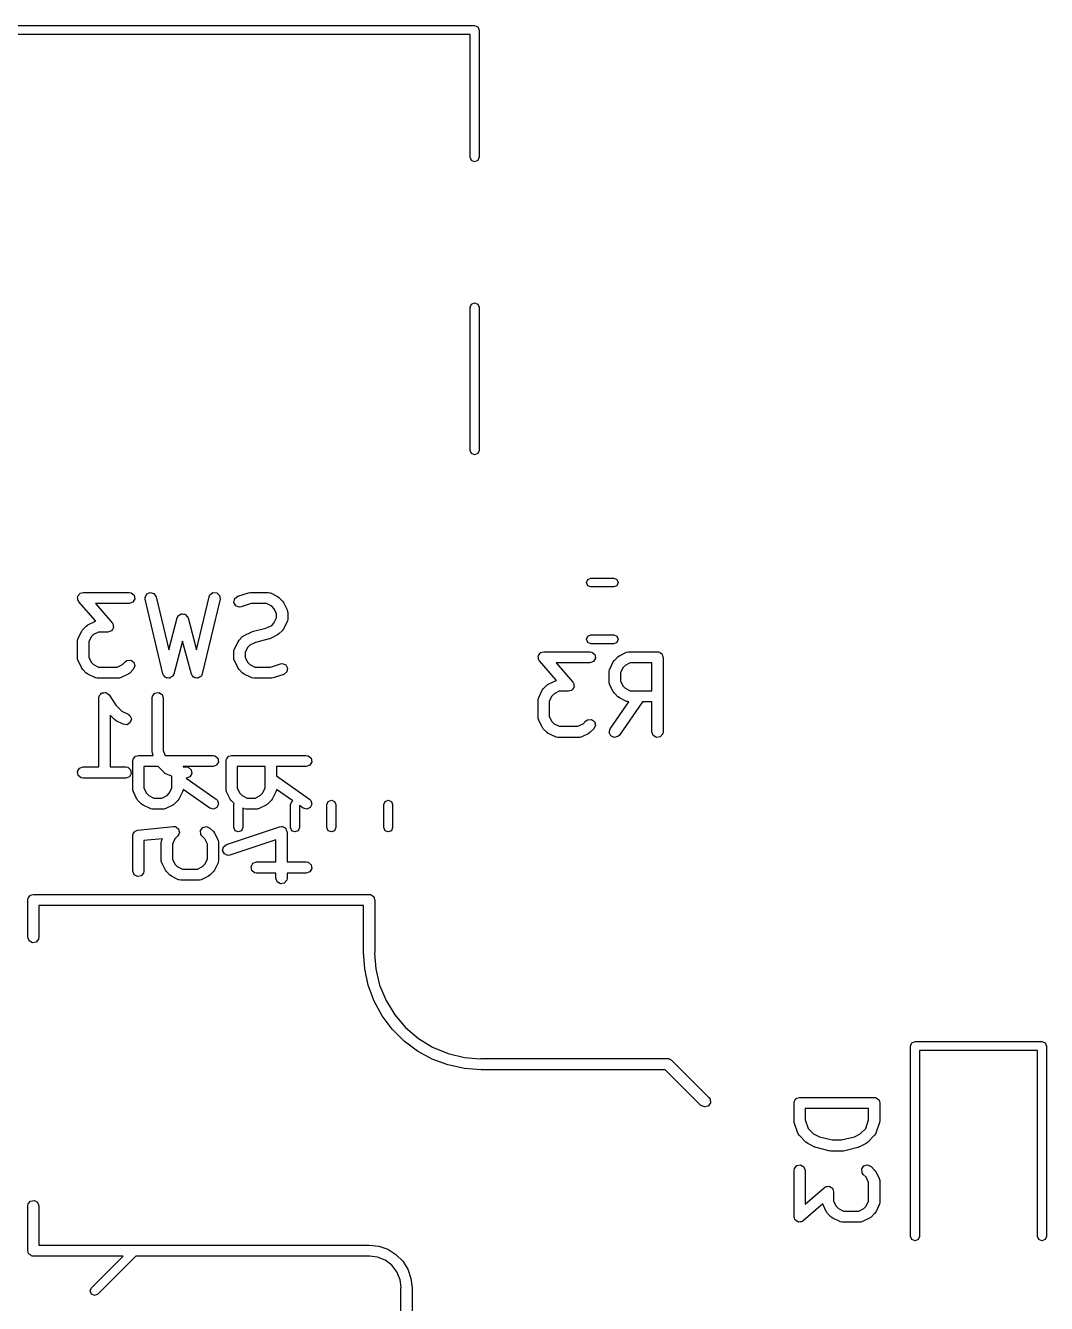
# Model space of a CAD drawing. Extents: x 3.18 to 10.88, y -3.25 to -0.52.
# Drawn here: x 4.322 to 4.86, y -1.192 to -0.518 of the extents above; entities that cross this region are included whole.
import ezdxf

# ---------------------------------------------------------------- set-up
doc = ezdxf.new("R2010")
doc.units = 0
doc.header["$MEASUREMENT"] = 0
doc.layers.add('BLACK', color=7, linetype='CONTINUOUS')

msp = doc.modelspace()

# ---------------------------------------------------------------- linework, layer by layer
at = {"layer": 'BLACK', "linetype": 'CONTINUOUS'}
for p, q in [((4.19796, -0.517913), (4.55859, -0.517913)), ((4.55859, -0.517913), (4.56026, -0.518605)), ((4.56026, -0.518605), (4.56096, -0.520275)), ((4.55623, -0.522637), (4.20033, -0.522637)), ((4.55623, -0.587401), (4.55623, -0.522637)), ((4.56096, -0.520275), (4.56096, -0.587401)), ((4.55692, -0.589072), (4.55623, -0.587401)), ((4.55859, -0.589763), (4.55692, -0.589072)), ((4.56026, -0.589072), (4.55859, -0.589763)), ((4.56096, -0.587401), (4.56026, -0.589072)), ((4.55623, -0.666535), (4.55692, -0.664865)), ((4.55623, -0.742126), (4.55623, -0.666535)), ((4.55692, -0.664865), (4.55859, -0.664173)), ((4.55859, -0.664173), (4.56026, -0.664865)), ((4.56026, -0.664865), (4.56096, -0.666535)), ((4.56096, -0.666535), (4.56096, -0.742126)), ((4.55692, -0.743796), (4.55623, -0.742126)), ((4.55859, -0.744488), (4.55692, -0.743796)), ((4.56026, -0.743796), (4.55859, -0.744488)), ((4.56096, -0.742126), (4.56026, -0.743796)), ((4.61757, -0.811811), (4.61827, -0.810141)), ((4.61827, -0.813481), (4.61757, -0.811811)), ((4.61827, -0.810141), (4.61994, -0.809449)), ((4.61994, -0.814173), (4.61827, -0.813481)), ((4.61994, -0.809449), (4.63203, -0.809449)), ((4.63203, -0.814173), (4.61994, -0.814173)), ((4.63203, -0.809449), (4.6337, -0.810141)), ((4.6337, -0.813481), (4.63203, -0.814173)), ((4.6337, -0.810141), (4.6344, -0.811811)), ((4.6344, -0.811811), (4.6337, -0.813481)), ((4.34912, -0.819462), (4.34924, -0.819258)), ((4.34926, -0.820246), (4.34912, -0.819462)), ((4.34924, -0.819023), (4.34974, -0.818403)), ((4.34924, -0.819258), (4.34924, -0.819023)), ((4.34928, -0.821042), (4.34926, -0.820246)), ((4.34945, -0.821331), (4.34928, -0.821042)), ((4.34947, -0.821452), (4.34945, -0.821331)), ((4.34958, -0.82154), (4.34947, -0.821452)), ((4.34981, -0.82192), (4.34958, -0.82154)), ((4.34974, -0.818403), (4.35013, -0.817713)), ((4.35877, -0.832165), (4.34981, -0.82192)), ((4.35013, -0.817713), (4.35036, -0.817633)), ((4.35036, -0.817633), (4.3505, -0.817449)), ((4.3505, -0.817449), (4.35128, -0.817295)), ((4.35128, -0.817295), (4.35203, -0.817022)), ((4.35203, -0.817022), (4.3764, -0.817022)), ((4.3764, -0.817022), (4.37741, -0.8172)), ((4.3783, -0.822237), (4.3764, -0.822928)), ((4.37741, -0.8172), (4.37896, -0.818499)), ((4.37931, -0.820488), (4.3783, -0.822237)), ((4.37896, -0.818499), (4.37931, -0.820488)), ((4.38472, -0.819635), (4.38562, -0.817829)), ((4.38478, -0.820659), (4.38472, -0.819635)), ((4.39415, -0.860029), (4.38478, -0.820659)), ((4.38562, -0.817829), (4.38748, -0.817028)), ((4.38748, -0.817028), (4.38941, -0.817605)), ((4.38941, -0.817605), (4.39052, -0.819291)), ((4.39052, -0.819291), (4.39719, -0.847278)), ((4.41186, -0.847278), (4.41853, -0.819291)), ((4.42427, -0.820659), (4.4149, -0.860029)), ((4.41853, -0.819291), (4.41893, -0.81835)), ((4.41893, -0.81835), (4.42055, -0.817146)), ((4.42055, -0.817146), (4.42257, -0.817265)), ((4.42257, -0.817265), (4.42404, -0.818653)), ((4.42404, -0.818653), (4.42427, -0.820659)), ((4.4316, -0.822283), (4.43201, -0.820304)), ((4.43256, -0.824059), (4.4316, -0.822283)), ((4.43201, -0.820304), (4.43359, -0.819049)), ((4.43359, -0.819049), (4.43921, -0.817174)), ((4.43921, -0.817174), (4.44009, -0.817044)), ((4.44009, -0.817044), (4.44015, -0.817022)), ((4.44015, -0.817022), (4.44952, -0.817022)), ((4.44952, -0.817022), (4.45053, -0.8172)), ((4.45053, -0.8172), (4.45066, -0.817314)), ((4.45066, -0.817314), (4.45084, -0.817334)), ((4.45084, -0.817334), (4.45459, -0.819209)), ((4.45459, -0.819209), (4.4553, -0.819735)), ((4.4553, -0.819735), (4.45536, -0.819762)), ((4.45536, -0.819762), (4.45723, -0.821637)), ((4.45723, -0.821637), (4.45774, -0.82236)), ((4.45774, -0.82236), (4.45779, -0.822404)), ((4.45779, -0.822404), (4.45966, -0.826154)), ((4.3764, -0.822928), (4.35854, -0.822928)), ((4.35854, -0.822928), (4.36738, -0.833029)), ((4.4021, -0.829533), (4.40233, -0.829378)), ((4.40233, -0.829378), (4.40244, -0.829133)), ((4.40244, -0.829133), (4.40313, -0.828811)), ((4.40313, -0.828811), (4.40376, -0.828373)), ((4.40376, -0.828373), (4.40403, -0.828396)), ((4.40403, -0.828396), (4.40427, -0.828282)), ((4.40427, -0.828282), (4.40501, -0.828481)), ((4.40501, -0.828481), (4.40577, -0.828546)), ((4.40577, -0.828546), (4.40596, -0.828737)), ((4.40596, -0.828737), (4.40622, -0.828807)), ((4.40622, -0.828807), (4.40666, -0.829433)), ((4.43444, -0.824802), (4.43256, -0.824059)), ((4.43546, -0.824651), (4.43444, -0.824802)), ((4.44063, -0.822928), (4.43546, -0.824651)), ((4.44882, -0.822928), (4.44063, -0.822928)), ((4.45152, -0.824277), (4.44882, -0.822928)), ((4.45272, -0.825474), (4.45152, -0.824277)), ((4.45407, -0.828171), (4.45272, -0.825474)), ((4.45407, -0.830527), (4.45407, -0.828171)), ((4.45966, -0.826154), (4.45995, -0.827137)), ((4.45995, -0.827137), (4.45991, -0.827308)), ((4.45991, -0.827308), (4.45997, -0.827474)), ((4.45997, -0.827474), (4.45997, -0.831224)), ((4.35182, -0.836635), (4.35369, -0.83476)), ((4.35369, -0.83476), (4.35442, -0.834254)), ((4.35442, -0.834254), (4.35446, -0.834207)), ((4.35446, -0.834207), (4.35821, -0.832332)), ((4.35821, -0.832332), (4.35877, -0.832165)), ((4.36738, -0.833029), (4.36761, -0.833409)), ((4.36795, -0.835926), (4.36745, -0.836546)), ((4.36761, -0.833409), (4.36771, -0.833497)), ((4.36771, -0.833497), (4.36773, -0.833617)), ((4.36773, -0.833617), (4.36791, -0.833906)), ((4.36791, -0.833906), (4.36792, -0.834702)), ((4.36792, -0.834702), (4.36806, -0.835486)), ((4.36806, -0.835486), (4.36795, -0.83569)), ((4.36795, -0.83569), (4.36795, -0.835926)), ((4.39719, -0.847278), (4.40167, -0.830463)), ((4.40167, -0.830463), (4.4021, -0.829533)), ((4.40666, -0.829433), (4.4072, -0.829973)), ((4.4072, -0.829973), (4.40722, -0.830242)), ((4.40722, -0.830242), (4.40738, -0.830463)), ((4.40738, -0.830463), (4.41186, -0.847278)), ((4.4413, -0.837733), (4.44849, -0.835937)), ((4.44849, -0.835937), (4.45152, -0.834421)), ((4.45152, -0.834421), (4.45272, -0.833224)), ((4.45272, -0.833224), (4.45407, -0.830527)), ((4.45966, -0.832544), (4.45779, -0.836294)), ((4.45968, -0.832369), (4.45966, -0.832544)), ((4.45979, -0.832234), (4.45968, -0.832369)), ((4.45997, -0.831224), (4.45979, -0.832234)), ((4.34908, -0.842472), (4.34926, -0.841462)), ((4.34908, -0.851846), (4.34908, -0.842472)), ((4.34926, -0.841462), (4.34937, -0.841327)), ((4.34937, -0.841327), (4.34939, -0.841152)), ((4.34939, -0.841152), (4.35127, -0.837402)), ((4.35127, -0.837402), (4.35179, -0.836693)), ((4.35179, -0.836693), (4.35182, -0.836635)), ((4.35633, -0.840472), (4.35498, -0.843169)), ((4.35753, -0.839275), (4.35633, -0.840472)), ((4.36023, -0.837926), (4.35753, -0.839275)), ((4.36516, -0.837926), (4.36023, -0.837926)), ((4.3659, -0.837654), (4.36516, -0.837926)), ((4.36668, -0.837499), (4.3659, -0.837654)), ((4.36683, -0.837316), (4.36668, -0.837499)), ((4.36705, -0.837235), (4.36683, -0.837316)), ((4.36745, -0.836546), (4.36705, -0.837235)), ((4.40453, -0.842684), (4.39988, -0.860106)), ((4.40917, -0.860106), (4.40453, -0.842684)), ((4.43376, -0.843027), (4.43428, -0.842318)), ((4.43428, -0.842318), (4.43431, -0.842259)), ((4.43431, -0.842259), (4.43618, -0.840384)), ((4.43618, -0.840384), (4.43691, -0.839878)), ((4.43691, -0.839878), (4.43695, -0.839831)), ((4.43695, -0.839831), (4.4407, -0.837957)), ((4.4407, -0.837957), (4.44119, -0.837811)), ((4.44119, -0.837811), (4.4413, -0.837733)), ((4.45024, -0.841587), (4.44305, -0.843384)), ((4.45035, -0.841509), (4.45024, -0.841587)), ((4.45084, -0.841364), (4.45035, -0.841509)), ((4.45459, -0.839489), (4.45084, -0.841364)), ((4.45463, -0.839442), (4.45459, -0.839489)), ((4.45536, -0.838936), (4.45463, -0.839442)), ((4.45723, -0.837061), (4.45536, -0.838936)), ((4.45726, -0.837003), (4.45723, -0.837061)), ((4.45779, -0.836294), (4.45726, -0.837003)), ((4.61757, -0.841732), (4.61827, -0.840062)), ((4.61827, -0.843403), (4.61757, -0.841732)), ((4.61827, -0.840062), (4.61994, -0.83937)), ((4.61994, -0.83937), (4.63203, -0.83937)), ((4.63203, -0.83937), (4.6337, -0.840062)), ((4.6337, -0.840062), (4.6344, -0.841732)), ((4.6344, -0.841732), (4.6337, -0.843403)), ((4.35498, -0.843169), (4.35498, -0.851149)), ((4.43157, -0.848097), (4.43175, -0.847087)), ((4.43157, -0.851846), (4.43157, -0.848097)), ((4.43175, -0.847087), (4.43186, -0.846951)), ((4.43186, -0.846951), (4.43188, -0.846776)), ((4.43188, -0.846776), (4.43376, -0.843027)), ((4.43882, -0.846096), (4.43747, -0.848794)), ((4.43747, -0.848794), (4.43747, -0.851149)), ((4.44002, -0.844899), (4.43882, -0.846096)), ((4.44305, -0.843384), (4.44002, -0.844899)), ((4.59275, -0.849702), (4.59315, -0.849013)), ((4.59315, -0.849013), (4.59337, -0.848932)), ((4.59337, -0.848932), (4.59352, -0.848749)), ((4.59352, -0.848749), (4.5943, -0.848594)), ((4.5943, -0.848594), (4.59505, -0.848322)), ((4.59505, -0.848322), (4.61942, -0.848322)), ((4.61994, -0.844094), (4.61827, -0.843403)), ((4.61942, -0.848322), (4.62043, -0.8485)), ((4.63203, -0.844094), (4.61994, -0.844094)), ((4.62043, -0.8485), (4.62198, -0.849798)), ((4.6337, -0.843403), (4.63203, -0.844094)), ((4.63497, -0.850509), (4.63872, -0.848634)), ((4.63872, -0.848634), (4.63971, -0.848341)), ((4.63971, -0.848341), (4.63988, -0.848382)), ((4.63988, -0.848382), (4.64004, -0.848322)), ((4.64004, -0.848322), (4.65504, -0.848322)), ((4.65504, -0.848322), (4.65543, -0.84839)), ((4.65543, -0.84839), (4.65556, -0.848367)), ((4.65556, -0.848367), (4.65567, -0.848432)), ((4.65567, -0.848432), (4.65605, -0.8485)), ((4.65605, -0.8485), (4.65664, -0.848993)), ((4.65664, -0.848993), (4.65731, -0.849377)), ((4.65731, -0.849377), (4.6574, -0.849627)), ((4.6574, -0.849627), (4.6576, -0.849798)), ((4.34914, -0.852012), (4.34908, -0.851846)), ((4.3491, -0.852184), (4.34914, -0.852012)), ((4.34939, -0.853167), (4.3491, -0.852184)), ((4.35127, -0.856916), (4.34939, -0.853167)), ((4.35498, -0.851149), (4.35633, -0.853847)), ((4.35633, -0.853847), (4.35753, -0.855044)), ((4.35753, -0.855044), (4.36023, -0.856392)), ((4.37008, -0.856392), (4.37278, -0.855044)), ((4.37278, -0.855044), (4.37432, -0.853508)), ((4.37432, -0.853508), (4.37516, -0.85292)), ((4.37516, -0.85292), (4.37717, -0.852744)), ((4.37717, -0.852744), (4.37882, -0.853902)), ((4.37935, -0.855853), (4.37849, -0.857684)), ((4.37882, -0.853902), (4.37935, -0.855853)), ((4.43163, -0.852012), (4.43157, -0.851846)), ((4.43159, -0.852184), (4.43163, -0.852012)), ((4.43188, -0.853167), (4.43159, -0.852184)), ((4.43376, -0.856916), (4.43188, -0.853167)), ((4.43747, -0.851149), (4.43882, -0.853847)), ((4.43882, -0.853847), (4.44002, -0.855044)), ((4.44002, -0.855044), (4.44272, -0.856392)), ((4.45092, -0.856392), (4.45609, -0.854669)), ((4.45609, -0.854669), (4.4571, -0.854519)), ((4.4571, -0.854519), (4.45898, -0.855261)), ((4.45898, -0.855261), (4.45994, -0.857037)), ((4.59214, -0.850762), (4.59226, -0.850558)), ((4.59228, -0.851546), (4.59214, -0.850762)), ((4.59226, -0.850323), (4.59275, -0.849702)), ((4.59226, -0.850558), (4.59226, -0.850323)), ((4.5923, -0.852342), (4.59228, -0.851546)), ((4.59247, -0.852631), (4.5923, -0.852342)), ((4.59249, -0.852751), (4.59247, -0.852631)), ((4.5926, -0.852839), (4.59249, -0.852751)), ((4.59283, -0.853219), (4.5926, -0.852839)), ((4.60179, -0.863464), (4.59283, -0.853219)), ((4.61942, -0.854228), (4.60156, -0.854228)), ((4.60156, -0.854228), (4.6104, -0.864329)), ((4.62132, -0.853537), (4.61942, -0.854228)), ((4.62233, -0.851788), (4.62132, -0.853537)), ((4.62198, -0.849798), (4.62233, -0.851788)), ((4.6299, -0.857453), (4.63178, -0.853704)), ((4.63178, -0.853704), (4.63231, -0.852995)), ((4.63231, -0.852995), (4.63233, -0.852936)), ((4.63233, -0.852936), (4.63421, -0.851062)), ((4.63421, -0.851062), (4.63493, -0.850555)), ((4.63493, -0.850555), (4.63497, -0.850509)), ((4.63804, -0.855576), (4.63685, -0.856773)), ((4.64074, -0.854228), (4.63804, -0.855576)), ((4.65209, -0.854228), (4.64074, -0.854228)), ((4.65209, -0.868944), (4.65209, -0.854228)), ((4.6576, -0.849798), (4.65773, -0.850554)), ((4.65773, -0.850554), (4.658, -0.851275)), ((4.658, -0.851275), (4.658, -0.890645)), ((4.35131, -0.856961), (4.35127, -0.856916)), ((4.35182, -0.857684), (4.35131, -0.856961)), ((4.35369, -0.859558), (4.35182, -0.857684)), ((4.35375, -0.859586), (4.35369, -0.859558)), ((4.35446, -0.860111), (4.35375, -0.859586)), ((4.35821, -0.861986), (4.35446, -0.860111)), ((4.35839, -0.862006), (4.35821, -0.861986)), ((4.35852, -0.86212), (4.35839, -0.862006)), ((4.35953, -0.862298), (4.35852, -0.86212)), ((4.37078, -0.862298), (4.35953, -0.862298)), ((4.36023, -0.856392), (4.37008, -0.856392)), ((4.37095, -0.862238), (4.37078, -0.862298)), ((4.37112, -0.862279), (4.37095, -0.862238)), ((4.3721, -0.861986), (4.37112, -0.862279)), ((4.37585, -0.860111), (4.3721, -0.861986)), ((4.37589, -0.860065), (4.37585, -0.860111)), ((4.37662, -0.859558), (4.37589, -0.860065)), ((4.37849, -0.857684), (4.37662, -0.859558)), ((4.39432, -0.860288), (4.39415, -0.860029)), ((4.39435, -0.860596), (4.39432, -0.860288)), ((4.39487, -0.861109), (4.39435, -0.860596)), ((4.39527, -0.861716), (4.39487, -0.861109)), ((4.39556, -0.861804), (4.39527, -0.861716)), ((4.39578, -0.862023), (4.39556, -0.861804)), ((4.39651, -0.862085), (4.39578, -0.862023)), ((4.3972, -0.862293), (4.39651, -0.862085)), ((4.39749, -0.86217), (4.3972, -0.862293)), ((4.39779, -0.862196), (4.39749, -0.86217)), ((4.39839, -0.861779), (4.39779, -0.862196)), ((4.39905, -0.861491), (4.39839, -0.861779)), ((4.39919, -0.861214), (4.39905, -0.861491)), ((4.39945, -0.861036), (4.39919, -0.861214)), ((4.39988, -0.860106), (4.39945, -0.861036)), ((4.40935, -0.86036), (4.40917, -0.860106)), ((4.40938, -0.860668), (4.40935, -0.86036)), ((4.40991, -0.861167), (4.40938, -0.860668)), ((4.41033, -0.861762), (4.40991, -0.861167)), ((4.41063, -0.861842), (4.41033, -0.861762)), ((4.41085, -0.862055), (4.41063, -0.861842)), ((4.41158, -0.862098), (4.41085, -0.862055)), ((4.41228, -0.862287), (4.41158, -0.862098)), ((4.41256, -0.862156), (4.41228, -0.862287)), ((4.41287, -0.862175), (4.41256, -0.862156)), ((4.41345, -0.861742), (4.41287, -0.862175)), ((4.41411, -0.861436), (4.41345, -0.861742)), ((4.41424, -0.861155), (4.41411, -0.861436)), ((4.41449, -0.86097), (4.41424, -0.861155)), ((4.4149, -0.860029), (4.41449, -0.86097)), ((4.4338, -0.856961), (4.43376, -0.856916)), ((4.43431, -0.857684), (4.4338, -0.856961)), ((4.43618, -0.859558), (4.43431, -0.857684)), ((4.43624, -0.859586), (4.43618, -0.859558)), ((4.43695, -0.860111), (4.43624, -0.859586)), ((4.4407, -0.861986), (4.43695, -0.860111)), ((4.44088, -0.862006), (4.4407, -0.861986)), ((4.44101, -0.86212), (4.44088, -0.862006)), ((4.44202, -0.862298), (4.44101, -0.86212)), ((4.45139, -0.862298), (4.44202, -0.862298)), ((4.44272, -0.856392), (4.45092, -0.856392)), ((4.45146, -0.862276), (4.45139, -0.862298)), ((4.45233, -0.862146), (4.45146, -0.862276)), ((4.45795, -0.860272), (4.45233, -0.862146)), ((4.45953, -0.859016), (4.45795, -0.860272)), ((4.45994, -0.857037), (4.45953, -0.859016)), ((4.62959, -0.858774), (4.62977, -0.857764)), ((4.62959, -0.864398), (4.62959, -0.858774)), ((4.62977, -0.857764), (4.62988, -0.857629)), ((4.62988, -0.857629), (4.6299, -0.857453)), ((4.63685, -0.856773), (4.6355, -0.859471)), ((4.6355, -0.859471), (4.6355, -0.863701)), ((4.36295, -0.869972), (4.36379, -0.869823)), ((4.36379, -0.869823), (4.36394, -0.869908)), ((4.38993, -0.870174), (4.39191, -0.869823)), ((4.39191, -0.869823), (4.39366, -0.870833)), ((4.59241, -0.872451), (4.59428, -0.868702)), ((4.59428, -0.868702), (4.59481, -0.867993)), ((4.59481, -0.867993), (4.59484, -0.867935)), ((4.59484, -0.867935), (4.59671, -0.86606)), ((4.59671, -0.86606), (4.59744, -0.865554)), ((4.59744, -0.865554), (4.59748, -0.865507)), ((4.59748, -0.865507), (4.60123, -0.863632)), ((4.60325, -0.869226), (4.60055, -0.870574)), ((4.60123, -0.863632), (4.60179, -0.863464)), ((4.60817, -0.869226), (4.60325, -0.869226)), ((4.60892, -0.868953), (4.60817, -0.869226)), ((4.6097, -0.868799), (4.60892, -0.868953)), ((4.60985, -0.868615), (4.6097, -0.868799)), ((4.61007, -0.868535), (4.60985, -0.868615)), ((4.61047, -0.867845), (4.61007, -0.868535)), ((4.6104, -0.864329), (4.61063, -0.864708)), ((4.61097, -0.867225), (4.61047, -0.867845)), ((4.61063, -0.864708), (4.61073, -0.864797)), ((4.61073, -0.864797), (4.61075, -0.864917)), ((4.61075, -0.864917), (4.61093, -0.865206)), ((4.61093, -0.865206), (4.61094, -0.866002)), ((4.61094, -0.866002), (4.61108, -0.866786)), ((4.61108, -0.866786), (4.61096, -0.86699)), ((4.61096, -0.86699), (4.61097, -0.867225)), ((4.62965, -0.864564), (4.62959, -0.864398)), ((4.62961, -0.864736), (4.62965, -0.864564)), ((4.6299, -0.865719), (4.62961, -0.864736)), ((4.63178, -0.869468), (4.6299, -0.865719)), ((4.63183, -0.869513), (4.63178, -0.869468)), ((4.63233, -0.870236), (4.63183, -0.869513)), ((4.6355, -0.863701), (4.63685, -0.866399)), ((4.63685, -0.866399), (4.63804, -0.867596)), ((4.63804, -0.867596), (4.64074, -0.868944)), ((4.64074, -0.868944), (4.65209, -0.868944)), ((4.36033, -0.872731), (4.36051, -0.871721)), ((4.36033, -0.909149), (4.36033, -0.872731)), ((4.36051, -0.871721), (4.36062, -0.871591)), ((4.36062, -0.871591), (4.36063, -0.871422)), ((4.36063, -0.871422), (4.36125, -0.87083)), ((4.36125, -0.87083), (4.3618, -0.870174)), ((4.3618, -0.870174), (4.36197, -0.870145)), ((4.36197, -0.870145), (4.36209, -0.870027)), ((4.36209, -0.870027), (4.36295, -0.869972)), ((4.36394, -0.869908), (4.36411, -0.869897)), ((4.36411, -0.869897), (4.3648, -0.870405)), ((4.3648, -0.870405), (4.36554, -0.870833)), ((4.36554, -0.870833), (4.3656, -0.870993)), ((4.3656, -0.870993), (4.36574, -0.871093)), ((4.36574, -0.871093), (4.36932, -0.876474)), ((4.36932, -0.876474), (4.37253, -0.879678)), ((4.38845, -0.872731), (4.38863, -0.871721)), ((4.38845, -0.900853), (4.38845, -0.872731)), ((4.38863, -0.871721), (4.38993, -0.870174)), ((4.39366, -0.870833), (4.39435, -0.872731)), ((4.39435, -0.872731), (4.39435, -0.900374)), ((4.5921, -0.873772), (4.59228, -0.872762)), ((4.5921, -0.883146), (4.5921, -0.873772)), ((4.59228, -0.872762), (4.59239, -0.872627)), ((4.59239, -0.872627), (4.59241, -0.872451)), ((4.59935, -0.871772), (4.598, -0.874469)), ((4.598, -0.874469), (4.598, -0.882449)), ((4.60055, -0.870574), (4.59935, -0.871772)), ((4.63013, -0.888952), (4.64, -0.874843)), ((4.63421, -0.87211), (4.63233, -0.870236)), ((4.63427, -0.872138), (4.63421, -0.87211)), ((4.63497, -0.872664), (4.63427, -0.872138)), ((4.64721, -0.87485), (4.63496, -0.892338)), ((4.63872, -0.874538), (4.63497, -0.872664)), ((4.6389, -0.874558), (4.63872, -0.874538)), ((4.63904, -0.874672), (4.6389, -0.874558)), ((4.64, -0.874843), (4.63904, -0.874672)), ((4.65209, -0.87485), (4.64721, -0.87485)), ((4.65209, -0.890645), (4.65209, -0.87485)), ((4.36869, -0.884193), (4.36623, -0.881735)), ((4.36623, -0.881735), (4.36623, -0.909149)), ((4.37253, -0.879678), (4.37585, -0.881339)), ((4.37585, -0.881339), (4.37667, -0.88195)), ((4.37667, -0.88195), (4.37748, -0.883803)), ((4.59216, -0.883312), (4.5921, -0.883146)), ((4.59212, -0.883483), (4.59216, -0.883312)), ((4.598, -0.882449), (4.59935, -0.885146)), ((4.36875, -0.88422), (4.36869, -0.884193)), ((4.36946, -0.884746), (4.36875, -0.88422)), ((4.37321, -0.886621), (4.36946, -0.884746)), ((4.37522, -0.886852), (4.37321, -0.886621)), ((4.3769, -0.885739), (4.37522, -0.886852)), ((4.37748, -0.883803), (4.3769, -0.885739)), ((4.59241, -0.884466), (4.59212, -0.883483)), ((4.59428, -0.888216), (4.59241, -0.884466)), ((4.59433, -0.88826), (4.59428, -0.888216)), ((4.59484, -0.888983), (4.59433, -0.88826)), ((4.59671, -0.890858), (4.59484, -0.888983)), ((4.59935, -0.885146), (4.60055, -0.886343)), ((4.60055, -0.886343), (4.60325, -0.887692)), ((4.60325, -0.887692), (4.6131, -0.887692)), ((4.6131, -0.887692), (4.6158, -0.886343)), ((4.6158, -0.886343), (4.61733, -0.884807)), ((4.61733, -0.884807), (4.61817, -0.884219)), ((4.61817, -0.884219), (4.62019, -0.884043)), ((4.62151, -0.888983), (4.61964, -0.890858)), ((4.62019, -0.884043), (4.62184, -0.885202)), ((4.62236, -0.887153), (4.62151, -0.888983)), ((4.62184, -0.885202), (4.62236, -0.887153)), ((4.6296, -0.890903), (4.63013, -0.888952)), ((4.59677, -0.890885), (4.59671, -0.890858)), ((4.59748, -0.891411), (4.59677, -0.890885)), ((4.60123, -0.893286), (4.59748, -0.891411)), ((4.6014, -0.893306), (4.60123, -0.893286)), ((4.60154, -0.89342), (4.6014, -0.893306)), ((4.60255, -0.893598), (4.60154, -0.89342)), ((4.6138, -0.893598), (4.60255, -0.893598)), ((4.61396, -0.893537), (4.6138, -0.893598)), ((4.61414, -0.893578), (4.61396, -0.893537)), ((4.61512, -0.893286), (4.61414, -0.893578)), ((4.61887, -0.891411), (4.61512, -0.893286)), ((4.61891, -0.891364), (4.61887, -0.891411)), ((4.61964, -0.890858), (4.61891, -0.891364)), ((4.63046, -0.892733), (4.6296, -0.890903)), ((4.63229, -0.893586), (4.63046, -0.892733)), ((4.63424, -0.893063), (4.63229, -0.893586)), ((4.63496, -0.892338), (4.63424, -0.893063)), ((4.65278, -0.892543), (4.65209, -0.890645)), ((4.65453, -0.893553), (4.65278, -0.892543)), ((4.65652, -0.893202), (4.65453, -0.893553)), ((4.65782, -0.891655), (4.65652, -0.893202)), ((4.658, -0.890645), (4.65782, -0.891655)), ((4.37955, -0.903627), (4.37972, -0.903423)), ((4.37972, -0.903423), (4.38048, -0.90329)), ((4.38048, -0.90329), (4.3812, -0.903028)), ((4.3812, -0.903028), (4.38901, -0.903028)), ((4.38847, -0.900913), (4.38845, -0.900853)), ((4.3886, -0.901786), (4.38847, -0.900913)), ((4.38901, -0.903028), (4.3886, -0.901786)), ((4.39435, -0.900374), (4.39524, -0.903028)), ((4.39524, -0.903028), (4.42057, -0.903028)), ((4.42057, -0.903028), (4.42158, -0.903206)), ((4.42158, -0.903206), (4.42312, -0.904504)), ((4.42876, -0.903627), (4.42893, -0.903423)), ((4.42893, -0.903423), (4.42969, -0.90329)), ((4.42969, -0.90329), (4.43041, -0.903028)), ((4.43041, -0.903028), (4.46978, -0.903028)), ((4.46978, -0.903028), (4.47079, -0.903206)), ((4.47079, -0.903206), (4.47234, -0.904504)), ((4.34912, -0.911589), (4.35013, -0.909839)), ((4.35013, -0.909839), (4.35203, -0.909149)), ((4.35203, -0.909149), (4.36033, -0.909149)), ((4.36623, -0.909149), (4.37453, -0.909149)), ((4.37453, -0.909149), (4.37554, -0.909327)), ((4.37554, -0.909327), (4.37709, -0.910625)), ((4.37824, -0.90598), (4.37831, -0.905597)), ((4.37824, -0.920979), (4.37824, -0.90598)), ((4.37829, -0.905468), (4.37835, -0.905354)), ((4.37831, -0.905597), (4.37829, -0.905468)), ((4.37835, -0.905354), (4.37842, -0.904971)), ((4.37842, -0.904971), (4.37891, -0.904383)), ((4.37891, -0.904383), (4.3793, -0.903719)), ((4.3793, -0.903719), (4.37955, -0.903627)), ((4.38415, -0.908933), (4.38415, -0.920282)), ((4.39156, -0.908933), (4.38415, -0.908933)), ((4.39494, -0.912314), (4.39156, -0.908933)), ((4.42057, -0.908933), (4.40477, -0.908933)), ((4.40477, -0.908933), (4.40477, -0.909149)), ((4.40477, -0.909149), (4.4064, -0.909149)), ((4.4064, -0.909149), (4.40741, -0.909327)), ((4.40741, -0.909327), (4.40896, -0.910625)), ((4.42246, -0.908242), (4.42057, -0.908933)), ((4.42347, -0.906493), (4.42246, -0.908242)), ((4.42312, -0.904504), (4.42347, -0.906493)), ((4.42746, -0.90598), (4.42752, -0.905597)), ((4.42746, -0.920979), (4.42746, -0.90598)), ((4.4275, -0.905468), (4.42757, -0.905354)), ((4.42752, -0.905597), (4.4275, -0.905468)), ((4.42757, -0.905354), (4.42763, -0.904971)), ((4.42763, -0.904971), (4.42813, -0.904383)), ((4.42813, -0.904383), (4.42851, -0.903719)), ((4.42851, -0.903719), (4.42876, -0.903627)), ((4.43336, -0.908933), (4.43336, -0.920282)), ((4.44808, -0.908933), (4.43336, -0.908933)), ((4.44808, -0.920282), (4.44808, -0.908933)), ((4.46978, -0.908933), (4.45398, -0.908933)), ((4.45398, -0.908933), (4.45398, -0.913817)), ((4.47168, -0.908242), (4.46978, -0.908933)), ((4.47269, -0.906493), (4.47168, -0.908242)), ((4.47234, -0.904504), (4.47269, -0.906493)), ((4.34947, -0.913578), (4.34912, -0.911589)), ((4.35102, -0.914876), (4.34947, -0.913578)), ((4.35203, -0.915054), (4.35102, -0.914876)), ((4.37453, -0.915054), (4.35203, -0.915054)), ((4.37643, -0.914363), (4.37453, -0.915054)), ((4.37744, -0.912614), (4.37643, -0.914363)), ((4.37709, -0.910625), (4.37744, -0.912614)), ((4.3951, -0.912389), (4.39494, -0.912314)), ((4.39519, -0.912539), (4.3951, -0.912389)), ((4.39609, -0.913028), (4.39519, -0.912539)), ((4.39887, -0.913952), (4.39609, -0.913028)), ((4.39887, -0.920282), (4.39887, -0.913952)), ((4.4083, -0.914363), (4.40649, -0.915021)), ((4.40649, -0.915021), (4.42226, -0.926059)), ((4.40931, -0.912614), (4.4083, -0.914363)), ((4.40896, -0.910625), (4.40931, -0.912614)), ((4.45398, -0.913817), (4.47147, -0.926059)), ((4.3783, -0.921145), (4.37824, -0.920979)), ((4.37826, -0.921316), (4.3783, -0.921145)), ((4.37856, -0.922299), (4.37826, -0.921316)), ((4.38043, -0.926049), (4.37856, -0.922299)), ((4.38415, -0.920282), (4.3855, -0.922979)), ((4.3855, -0.922979), (4.38669, -0.924176)), ((4.39632, -0.924176), (4.39752, -0.922979)), ((4.39752, -0.922979), (4.39887, -0.920282)), ((4.40446, -0.922299), (4.40258, -0.926049)), ((4.40448, -0.922124), (4.40446, -0.922299)), ((4.40459, -0.921989), (4.40448, -0.922124)), ((4.40476, -0.92102), (4.40459, -0.921989)), ((4.41887, -0.930897), (4.40476, -0.92102)), ((4.42752, -0.921145), (4.42746, -0.920979)), ((4.42748, -0.921316), (4.42752, -0.921145)), ((4.42777, -0.922299), (4.42748, -0.921316)), ((4.42964, -0.926049), (4.42777, -0.922299)), ((4.43336, -0.920282), (4.43471, -0.922979)), ((4.43471, -0.922979), (4.43591, -0.924176)), ((4.44553, -0.924176), (4.44673, -0.922979)), ((4.44673, -0.922979), (4.44808, -0.920282)), ((4.45367, -0.922299), (4.4518, -0.926049)), ((4.45369, -0.922124), (4.45367, -0.922299)), ((4.45381, -0.921989), (4.45369, -0.922124)), ((4.45398, -0.92102), (4.45381, -0.921989)), ((4.46265, -0.927095), (4.45398, -0.92102)), ((4.38048, -0.926093), (4.38043, -0.926049)), ((4.38098, -0.926816), (4.38048, -0.926093)), ((4.38286, -0.928691), (4.38098, -0.926816)), ((4.38292, -0.928718), (4.38286, -0.928691)), ((4.38363, -0.929244), (4.38292, -0.928718)), ((4.38737, -0.931119), (4.38363, -0.929244)), ((4.38669, -0.924176), (4.38939, -0.925525)), ((4.38939, -0.925525), (4.39362, -0.925525)), ((4.39362, -0.925525), (4.39632, -0.924176)), ((4.39939, -0.929244), (4.39564, -0.931119)), ((4.39943, -0.929197), (4.39939, -0.929244)), ((4.40016, -0.928691), (4.39943, -0.929197)), ((4.40203, -0.926816), (4.40016, -0.928691)), ((4.40206, -0.926758), (4.40203, -0.926816)), ((4.40258, -0.926049), (4.40206, -0.926758)), ((4.42226, -0.926059), (4.42298, -0.926784)), ((4.42351, -0.928735), (4.42265, -0.930565)), ((4.42298, -0.926784), (4.42351, -0.928735)), ((4.42969, -0.926093), (4.42964, -0.926049)), ((4.4302, -0.926816), (4.42969, -0.926093)), ((4.43175, -0.928373), (4.4302, -0.926816)), ((4.4315, -0.928991), (4.43175, -0.928373)), ((4.4315, -0.941088), (4.4315, -0.928991)), ((4.43591, -0.924176), (4.4386, -0.925525)), ((4.4386, -0.925525), (4.44283, -0.925525)), ((4.44283, -0.925525), (4.44553, -0.924176)), ((4.4486, -0.929244), (4.44485, -0.931119)), ((4.44865, -0.929197), (4.4486, -0.929244)), ((4.44937, -0.928691), (4.44865, -0.929197)), ((4.45124, -0.926816), (4.44937, -0.928691)), ((4.45127, -0.926758), (4.45124, -0.926816)), ((4.4518, -0.926049), (4.45127, -0.926758)), ((4.46142, -0.928991), (4.46211, -0.92732)), ((4.46142, -0.941088), (4.46142, -0.928991)), ((4.46211, -0.92732), (4.46265, -0.927095)), ((4.46809, -0.930897), (4.46614, -0.929536)), ((4.46614, -0.929536), (4.46614, -0.941088)), ((4.47147, -0.926059), (4.4722, -0.926784)), ((4.47272, -0.928735), (4.47187, -0.930565)), ((4.4722, -0.926784), (4.47272, -0.928735)), ((4.48071, -0.928991), (4.4814, -0.92732)), ((4.48071, -0.941088), (4.48071, -0.928991)), ((4.4814, -0.92732), (4.48307, -0.926628)), ((4.48307, -0.926628), (4.48474, -0.92732)), ((4.48474, -0.92732), (4.48543, -0.928991)), ((4.48543, -0.928991), (4.48543, -0.941088)), ((4.51063, -0.928991), (4.51132, -0.92732)), ((4.51063, -0.941088), (4.51063, -0.928991)), ((4.51132, -0.92732), (4.51299, -0.926628)), ((4.51299, -0.926628), (4.51466, -0.92732)), ((4.51466, -0.92732), (4.51535, -0.928991)), ((4.51535, -0.928991), (4.51535, -0.941088)), ((4.38755, -0.931139), (4.38737, -0.931119)), ((4.38769, -0.931252), (4.38755, -0.931139)), ((4.3887, -0.93143), (4.38769, -0.931252)), ((4.39432, -0.93143), (4.3887, -0.93143)), ((4.39449, -0.93137), (4.39432, -0.93143)), ((4.39466, -0.931411), (4.39449, -0.93137)), ((4.39564, -0.931119), (4.39466, -0.931411)), ((4.42082, -0.931419), (4.41887, -0.930897)), ((4.42265, -0.930565), (4.42082, -0.931419)), ((4.43659, -0.931119), (4.43622, -0.930935)), ((4.43622, -0.930935), (4.43622, -0.941088)), ((4.43676, -0.931139), (4.43659, -0.931119)), ((4.4369, -0.931252), (4.43676, -0.931139)), ((4.43791, -0.93143), (4.4369, -0.931252)), ((4.44353, -0.93143), (4.43791, -0.93143)), ((4.4437, -0.93137), (4.44353, -0.93143)), ((4.44387, -0.931411), (4.4437, -0.93137)), ((4.44485, -0.931119), (4.44387, -0.931411)), ((4.47004, -0.931419), (4.46809, -0.930897)), ((4.47187, -0.930565), (4.47004, -0.931419)), ((4.37842, -0.944341), (4.37882, -0.94386)), ((4.37882, -0.94386), (4.37908, -0.943289)), ((4.37908, -0.943289), (4.37945, -0.94311)), ((4.37945, -0.94311), (4.37972, -0.942793)), ((4.37972, -0.942793), (4.38034, -0.942684)), ((4.38034, -0.942684), (4.3809, -0.942412)), ((4.3809, -0.942412), (4.39965, -0.940538)), ((4.39965, -0.940538), (4.40067, -0.940614)), ((4.40067, -0.940614), (4.40069, -0.940625)), ((4.40069, -0.940625), (4.40071, -0.940624)), ((4.40071, -0.940624), (4.40152, -0.941192)), ((4.40152, -0.941192), (4.40234, -0.941752)), ((4.40234, -0.941752), (4.40235, -0.941771)), ((4.40235, -0.941771), (4.40236, -0.941782)), ((4.40236, -0.941782), (4.40262, -0.942741)), ((4.40289, -0.943733), (4.40247, -0.944631)), ((4.40262, -0.942741), (4.40289, -0.943697)), ((4.40289, -0.943697), (4.40288, -0.943714)), ((4.40288, -0.943714), (4.40289, -0.943733)), ((4.41396, -0.942712), (4.41512, -0.941057)), ((4.41414, -0.944724), (4.41396, -0.942712)), ((4.41512, -0.941057), (4.41707, -0.940534)), ((4.41707, -0.940534), (4.4189, -0.941388)), ((4.4189, -0.941388), (4.42078, -0.943263)), ((4.42078, -0.943263), (4.42129, -0.943986)), ((4.42129, -0.943986), (4.42133, -0.94403)), ((4.42133, -0.94403), (4.42321, -0.94778)), ((4.4276, -0.950048), (4.45572, -0.940675)), ((4.43219, -0.942759), (4.4315, -0.941088)), ((4.43386, -0.94345), (4.43219, -0.942759)), ((4.43553, -0.942759), (4.43386, -0.94345)), ((4.43622, -0.941088), (4.43553, -0.942759)), ((4.45572, -0.940675), (4.45674, -0.940524)), ((4.45674, -0.940524), (4.45695, -0.940607)), ((4.45695, -0.940607), (4.45717, -0.940568)), ((4.45717, -0.940568), (4.45787, -0.940971)), ((4.45787, -0.940971), (4.45861, -0.941267)), ((4.45861, -0.941267), (4.45872, -0.941465)), ((4.45872, -0.941465), (4.45892, -0.941578)), ((4.45892, -0.941578), (4.45919, -0.942334)), ((4.45919, -0.942334), (4.45958, -0.943043)), ((4.45958, -0.943043), (4.45953, -0.943264)), ((4.45953, -0.943264), (4.45961, -0.943476)), ((4.45961, -0.943476), (4.45961, -0.959271)), ((4.46211, -0.942759), (4.46142, -0.941088)), ((4.46378, -0.94345), (4.46211, -0.942759)), ((4.46545, -0.942759), (4.46378, -0.94345)), ((4.46614, -0.941088), (4.46545, -0.942759)), ((4.4814, -0.942759), (4.48071, -0.941088)), ((4.48307, -0.94345), (4.4814, -0.942759)), ((4.48474, -0.942759), (4.48307, -0.94345)), ((4.48543, -0.941088), (4.48474, -0.942759)), ((4.51132, -0.942759), (4.51063, -0.941088)), ((4.51299, -0.94345), (4.51132, -0.942759)), ((4.51466, -0.942759), (4.51299, -0.94345)), ((4.51535, -0.941088), (4.51466, -0.942759)), ((4.37824, -0.945351), (4.37827, -0.945197)), ((4.37824, -0.964098), (4.37824, -0.945351)), ((4.37825, -0.94513), (4.3783, -0.945018)), ((4.37827, -0.945197), (4.37825, -0.94513)), ((4.3783, -0.945018), (4.37842, -0.944341)), ((4.39392, -0.947046), (4.38415, -0.948023)), ((4.38415, -0.948023), (4.38415, -0.964098)), ((4.39324, -0.9491), (4.39342, -0.94809)), ((4.39324, -0.958474), (4.39324, -0.9491)), ((4.39342, -0.94809), (4.39353, -0.947955)), ((4.39353, -0.947955), (4.39355, -0.94778)), ((4.39355, -0.94778), (4.39392, -0.947046)), ((4.4005, -0.9471), (4.39915, -0.949797)), ((4.39915, -0.949797), (4.39915, -0.957777)), ((4.40203, -0.945564), (4.4005, -0.9471)), ((4.40204, -0.945546), (4.40203, -0.945564)), ((4.40206, -0.945538), (4.40204, -0.945546)), ((4.40247, -0.944631), (4.40206, -0.945538)), ((4.41473, -0.945564), (4.41414, -0.944724)), ((4.41626, -0.9471), (4.41473, -0.945564)), ((4.41761, -0.949797), (4.41626, -0.9471)), ((4.41761, -0.957777), (4.41761, -0.949797)), ((4.42321, -0.94778), (4.4235, -0.948762)), ((4.4235, -0.948762), (4.42346, -0.948934)), ((4.42346, -0.948934), (4.42352, -0.9491)), ((4.42352, -0.9491), (4.42352, -0.958474)), ((4.42602, -0.951304), (4.4276, -0.950048)), ((4.4537, -0.947573), (4.42947, -0.955651)), ((4.4537, -0.959271), (4.4537, -0.947573)), ((4.42561, -0.953283), (4.42602, -0.951304)), ((4.42657, -0.955059), (4.42561, -0.953283)), ((4.42845, -0.955801), (4.42657, -0.955059)), ((4.42947, -0.955651), (4.42845, -0.955801)), ((4.37893, -0.965996), (4.37824, -0.964098)), ((4.38415, -0.964098), (4.38397, -0.965108)), ((4.3933, -0.95864), (4.39324, -0.958474)), ((4.39326, -0.958811), (4.3933, -0.95864)), ((4.39355, -0.959794), (4.39326, -0.958811)), ((4.39543, -0.963544), (4.39355, -0.959794)), ((4.39547, -0.963588), (4.39543, -0.963544)), ((4.39598, -0.964311), (4.39547, -0.963588)), ((4.39915, -0.957777), (4.4005, -0.960474)), ((4.4005, -0.960474), (4.40169, -0.961671)), ((4.40169, -0.961671), (4.40439, -0.96302)), ((4.40439, -0.96302), (4.41237, -0.96302)), ((4.41237, -0.96302), (4.41507, -0.961671)), ((4.41507, -0.961671), (4.41626, -0.960474)), ((4.41626, -0.960474), (4.41761, -0.957777)), ((4.42081, -0.964253), (4.42078, -0.964311)), ((4.42133, -0.963544), (4.42081, -0.964253)), ((4.42321, -0.959794), (4.42133, -0.963544)), ((4.42323, -0.959619), (4.42321, -0.959794)), ((4.42334, -0.959484), (4.42323, -0.959619)), ((4.42352, -0.958474), (4.42334, -0.959484)), ((4.44062, -0.961711), (4.44163, -0.959962)), ((4.44097, -0.9637), (4.44062, -0.961711)), ((4.44252, -0.964998), (4.44097, -0.9637)), ((4.44163, -0.959962), (4.44353, -0.959271)), ((4.44353, -0.959271), (4.4537, -0.959271)), ((4.45961, -0.959271), (4.46978, -0.959271)), ((4.46978, -0.959271), (4.47079, -0.959449)), ((4.47079, -0.959449), (4.47234, -0.960747)), ((4.47269, -0.962736), (4.47168, -0.964485)), ((4.47234, -0.960747), (4.47269, -0.962736)), ((4.38068, -0.967006), (4.37893, -0.965996)), ((4.38267, -0.966655), (4.38068, -0.967006)), ((4.38397, -0.965108), (4.38267, -0.966655)), ((4.39786, -0.966186), (4.39598, -0.964311)), ((4.39791, -0.966213), (4.39786, -0.966186)), ((4.39862, -0.966739), (4.39791, -0.966213)), ((4.40237, -0.968614), (4.39862, -0.966739)), ((4.40255, -0.968634), (4.40237, -0.968614)), ((4.40268, -0.968748), (4.40255, -0.968634)), ((4.40369, -0.968926), (4.40268, -0.968748)), ((4.41307, -0.968926), (4.40369, -0.968926)), ((4.41323, -0.968865), (4.41307, -0.968926)), ((4.4134, -0.968906), (4.41323, -0.968865)), ((4.41439, -0.968614), (4.4134, -0.968906)), ((4.41814, -0.966739), (4.41439, -0.968614)), ((4.41818, -0.966692), (4.41814, -0.966739)), ((4.4189, -0.966186), (4.41818, -0.966692)), ((4.42078, -0.964311), (4.4189, -0.966186)), ((4.44353, -0.965176), (4.44252, -0.964998)), ((4.4537, -0.965176), (4.44353, -0.965176)), ((4.4537, -0.967848), (4.4537, -0.965176)), ((4.45439, -0.969746), (4.4537, -0.967848)), ((4.45614, -0.970756), (4.45439, -0.969746)), ((4.45813, -0.970405), (4.45614, -0.970756)), ((4.45943, -0.968858), (4.45813, -0.970405)), ((4.45961, -0.967848), (4.45943, -0.968858)), ((4.46978, -0.965176), (4.45961, -0.965176)), ((4.45961, -0.965176), (4.45961, -0.967848)), ((4.47168, -0.964485), (4.46978, -0.965176)), ((4.32301, -0.97832), (4.3235, -0.977733)), ((4.3235, -0.977733), (4.32389, -0.977068)), ((4.32389, -0.977068), (4.32414, -0.976977)), ((4.32414, -0.976977), (4.32431, -0.976773)), ((4.32431, -0.976773), (4.32506, -0.97664)), ((4.32506, -0.97664), (4.32579, -0.976378)), ((4.32579, -0.976378), (4.50295, -0.976378)), ((4.50295, -0.976378), (4.50333, -0.976445)), ((4.50333, -0.976445), (4.50346, -0.976422)), ((4.50346, -0.976422), (4.50358, -0.976488)), ((4.50358, -0.976488), (4.50396, -0.976556)), ((4.50396, -0.976556), (4.50455, -0.977049)), ((4.50455, -0.977049), (4.50521, -0.977432)), ((4.50521, -0.977432), (4.5053, -0.977683)), ((4.5053, -0.977683), (4.50551, -0.977854)), ((4.32283, -0.97933), (4.3229, -0.978947)), ((4.32283, -0.999015), (4.32283, -0.97933)), ((4.32288, -0.978818), (4.32294, -0.978704)), ((4.3229, -0.978947), (4.32288, -0.978818)), ((4.32294, -0.978704), (4.32301, -0.97832)), ((4.5, -0.982283), (4.32874, -0.982283)), ((4.32874, -0.982283), (4.32874, -0.999015)), ((4.5, -1.00689), (4.5, -0.982283)), ((4.50551, -0.977854), (4.50564, -0.978609)), ((4.50564, -0.978609), (4.5059, -0.97933)), ((4.5059, -0.97933), (4.5059, -1.00689)), ((4.32352, -1.00091), (4.32283, -0.999015)), ((4.32527, -1.00192), (4.32352, -1.00091)), ((4.32726, -1.00157), (4.32527, -1.00192)), ((4.32856, -1.00003), (4.32726, -1.00157)), ((4.32874, -0.999015), (4.32856, -1.00003)), ((4.50063, -1.01571), (4.5, -1.00689)), ((4.5, -1.00689), (4.5, -1.00689)), ((4.5059, -1.00689), (4.50578, -1.00757)), ((4.50578, -1.00757), (4.50642, -1.01569)), ((4.50251, -1.02436), (4.50063, -1.01571)), ((4.50642, -1.01569), (4.50848, -1.02428)), ((4.5056, -1.03265), (4.50251, -1.02436)), ((4.50848, -1.02428), (4.51186, -1.03244)), ((4.50984, -1.04041), (4.5056, -1.03265)), ((4.51186, -1.03244), (4.51648, -1.03997)), ((4.51514, -1.0475), (4.50984, -1.04041)), ((4.51648, -1.03997), (4.52221, -1.04668)), ((4.5214, -1.05375), (4.51514, -1.0475)), ((4.52221, -1.04668), (4.52893, -1.05242)), ((4.52848, -1.05905), (4.5214, -1.05375)), ((4.52893, -1.05242), (4.53646, -1.05703)), ((4.53646, -1.05703), (4.54462, -1.06041)), ((4.78865, -1.05643), (4.78934, -1.05476)), ((4.78865, -1.15682), (4.78865, -1.05643)), ((4.78934, -1.05476), (4.79101, -1.05407)), ((4.79101, -1.05407), (4.85794, -1.05407)), ((4.85794, -1.05407), (4.85961, -1.05476)), ((4.85961, -1.05476), (4.8603, -1.05643)), ((4.8603, -1.05643), (4.8603, -1.15682)), ((4.53625, -1.06329), (4.52848, -1.05905)), ((4.54454, -1.06639), (4.53625, -1.06329)), ((4.54462, -1.06041), (4.5532, -1.06247)), ((4.5532, -1.06247), (4.56158, -1.06313)), ((4.56158, -1.06313), (4.56201, -1.06299)), ((4.56201, -1.06299), (4.66043, -1.06299)), ((4.66043, -1.06299), (4.66061, -1.06302)), ((4.66061, -1.06302), (4.66069, -1.063)), ((4.66069, -1.063), (4.66081, -1.06306)), ((4.66081, -1.06306), (4.66144, -1.06317)), ((4.66144, -1.06317), (4.66193, -1.06358)), ((4.66193, -1.06358), (4.66252, -1.06386)), ((4.66252, -1.06386), (4.6822, -1.08354)), ((4.85558, -1.05879), (4.79337, -1.05879)), ((4.79337, -1.05879), (4.79337, -1.15682)), ((4.85558, -1.15682), (4.85558, -1.05879)), ((4.55318, -1.06827), (4.54454, -1.06639)), ((4.56201, -1.0689), (4.55318, -1.06827)), ((4.65921, -1.0689), (4.56201, -1.0689)), ((4.67803, -1.08772), (4.65921, -1.0689)), ((4.6822, -1.08354), (4.68279, -1.08438)), ((4.68279, -1.08438), (4.68297, -1.08639)), ((4.72724, -1.0858), (4.7273, -1.08542)), ((4.7273, -1.08542), (4.7278, -1.08483)), ((4.7278, -1.08483), (4.72818, -1.08416)), ((4.72818, -1.08416), (4.72843, -1.08407)), ((4.72843, -1.08407), (4.7286, -1.08387)), ((4.7286, -1.08387), (4.72936, -1.08374)), ((4.72936, -1.08374), (4.73008, -1.08347)), ((4.73008, -1.08347), (4.76945, -1.08347)), ((4.76945, -1.08347), (4.76983, -1.08354)), ((4.76983, -1.08354), (4.76996, -1.08352)), ((4.76996, -1.08352), (4.77007, -1.08358)), ((4.77007, -1.08358), (4.77046, -1.08365)), ((4.77046, -1.08365), (4.77105, -1.08414)), ((4.77105, -1.08414), (4.77171, -1.08453)), ((4.77171, -1.08453), (4.7718, -1.08478)), ((4.7718, -1.08478), (4.77201, -1.08495)), ((4.77201, -1.08495), (4.77214, -1.08571)), ((4.67986, -1.08857), (4.67803, -1.08772)), ((4.68181, -1.08805), (4.67986, -1.08857)), ((4.68297, -1.08639), (4.68181, -1.08805)), ((4.72713, -1.08643), (4.72719, -1.08604)), ((4.72713, -1.0958), (4.72713, -1.08643)), ((4.72717, -1.08591), (4.72724, -1.0858)), ((4.72719, -1.08604), (4.72717, -1.08591)), ((4.73303, -1.08938), (4.73303, -1.09532)), ((4.7665, -1.08938), (4.73303, -1.08938)), ((4.7665, -1.09532), (4.7665, -1.08938)), ((4.77214, -1.08571), (4.7724, -1.08643)), ((4.7724, -1.08643), (4.7724, -1.0958)), ((4.72715, -1.09586), (4.72713, -1.0958)), ((4.72728, -1.09673), (4.72715, -1.09586)), ((4.72915, -1.10236), (4.72728, -1.09673)), ((4.73303, -1.09532), (4.73453, -1.09983)), ((4.76499, -1.09983), (4.7665, -1.09532)), ((4.77225, -1.09673), (4.77037, -1.10236)), ((4.7724, -1.0958), (4.77225, -1.09667)), ((4.77225, -1.09667), (4.77225, -1.09673)), ((4.72926, -1.1025), (4.72915, -1.10236)), ((4.72928, -1.10267), (4.72926, -1.1025)), ((4.72987, -1.10351), (4.72928, -1.10267)), ((4.73361, -1.10726), (4.72987, -1.10351)), ((4.73453, -1.09983), (4.73745, -1.10275)), ((4.73745, -1.10275), (4.74048, -1.10426)), ((4.74048, -1.10426), (4.74731, -1.10597)), ((4.75221, -1.10597), (4.75904, -1.10426)), ((4.75904, -1.10426), (4.76208, -1.10275)), ((4.76208, -1.10275), (4.76499, -1.09983)), ((4.76966, -1.10351), (4.76591, -1.10726)), ((4.76974, -1.10335), (4.76966, -1.10351)), ((4.76989, -1.10326), (4.76974, -1.10335)), ((4.77037, -1.10236), (4.76989, -1.10326)), ((4.73367, -1.10729), (4.73361, -1.10726)), ((4.73438, -1.10781), (4.73367, -1.10729)), ((4.73813, -1.10969), (4.73438, -1.10781)), ((4.73827, -1.10971), (4.73813, -1.10969)), ((4.73874, -1.10991), (4.73827, -1.10971)), ((4.74624, -1.11179), (4.73874, -1.10991)), ((4.74637, -1.11177), (4.74624, -1.11179)), ((4.74695, -1.11188), (4.74637, -1.11177)), ((4.75258, -1.11188), (4.74695, -1.11188)), ((4.74731, -1.10597), (4.75221, -1.10597)), ((4.7527, -1.11183), (4.75258, -1.11188)), ((4.75329, -1.11179), (4.7527, -1.11183)), ((4.76079, -1.10991), (4.75329, -1.11179)), ((4.76091, -1.10983), (4.76079, -1.10991)), ((4.7614, -1.10969), (4.76091, -1.10983)), ((4.76514, -1.10781), (4.7614, -1.10969)), ((4.76519, -1.10777), (4.76514, -1.10781)), ((4.76591, -1.10726), (4.76519, -1.10777)), ((4.7286, -1.11949), (4.73059, -1.11914)), ((4.73059, -1.11914), (4.73234, -1.12015)), ((4.76401, -1.11963), (4.76596, -1.11911)), ((4.76596, -1.11911), (4.76779, -1.11996)), ((4.72713, -1.12205), (4.7273, -1.12104)), ((4.72713, -1.14642), (4.72713, -1.12205)), ((4.7273, -1.12104), (4.7286, -1.11949)), ((4.73234, -1.12015), (4.73303, -1.12205)), ((4.73303, -1.12205), (4.73303, -1.13991)), ((4.76285, -1.12128), (4.76401, -1.11963)), ((4.76302, -1.12329), (4.76285, -1.12128)), ((4.76361, -1.12413), (4.76302, -1.12329)), ((4.76515, -1.12567), (4.76361, -1.12413)), ((4.7665, -1.12837), (4.76515, -1.12567)), ((4.76779, -1.11996), (4.76966, -1.12183)), ((4.76966, -1.12183), (4.77017, -1.12256)), ((4.77017, -1.12256), (4.77021, -1.1226)), ((4.77021, -1.1226), (4.77209, -1.12635)), ((4.73303, -1.13991), (4.74313, -1.13107)), ((4.74313, -1.13107), (4.74351, -1.13084)), ((4.74351, -1.13084), (4.7436, -1.13074)), ((4.7436, -1.13074), (4.74372, -1.13072)), ((4.74372, -1.13072), (4.74401, -1.13054)), ((4.74401, -1.13054), (4.74481, -1.13053)), ((4.74481, -1.13053), (4.74559, -1.13039)), ((4.74559, -1.13039), (4.74579, -1.13051)), ((4.74579, -1.13051), (4.74603, -1.1305)), ((4.74603, -1.1305), (4.74665, -1.131)), ((4.74665, -1.131), (4.74734, -1.1314)), ((4.74734, -1.1314), (4.74742, -1.13162)), ((4.74742, -1.13162), (4.7476, -1.13177)), ((4.7476, -1.13177), (4.74776, -1.13255)), ((4.74776, -1.13255), (4.74803, -1.1333)), ((4.7665, -1.13822), (4.7665, -1.12837)), ((4.77209, -1.12635), (4.77238, -1.12733)), ((4.77238, -1.12733), (4.77234, -1.12751)), ((4.77234, -1.12751), (4.7724, -1.12767)), ((4.7724, -1.12767), (4.7724, -1.13892)), ((4.32301, -1.13974), (4.32431, -1.13819)), ((4.32431, -1.13819), (4.3263, -1.13784)), ((4.3263, -1.13784), (4.32805, -1.13885)), ((4.32805, -1.13885), (4.32874, -1.14075)), ((4.74803, -1.1333), (4.74803, -1.13822)), ((4.74803, -1.13822), (4.74938, -1.14092)), ((4.76515, -1.14092), (4.7665, -1.13822)), ((4.7724, -1.13892), (4.77222, -1.13993)), ((4.32283, -1.14075), (4.32301, -1.13974)), ((4.32283, -1.16437), (4.32283, -1.14075)), ((4.32874, -1.14075), (4.32874, -1.16142)), ((4.74227, -1.13968), (4.73202, -1.14864)), ((4.74244, -1.14024), (4.74227, -1.13968)), ((4.74431, -1.14399), (4.74244, -1.14024)), ((4.74436, -1.14403), (4.74431, -1.14399)), ((4.74486, -1.14476), (4.74436, -1.14403)), ((4.74674, -1.14663), (4.74486, -1.14476)), ((4.74938, -1.14092), (4.75058, -1.14212)), ((4.75058, -1.14212), (4.75327, -1.14347)), ((4.75327, -1.14347), (4.76125, -1.14347)), ((4.76125, -1.14347), (4.76395, -1.14212)), ((4.76395, -1.14212), (4.76515, -1.14092)), ((4.76966, -1.14476), (4.76779, -1.14663)), ((4.76969, -1.1447), (4.76966, -1.14476)), ((4.77021, -1.14399), (4.76969, -1.1447)), ((4.77209, -1.14024), (4.77021, -1.14399)), ((4.77211, -1.14006), (4.77209, -1.14024)), ((4.77222, -1.13993), (4.77211, -1.14006)), ((4.7274, -1.14717), (4.72713, -1.14642)), ((4.72755, -1.14795), (4.7274, -1.14717)), ((4.72774, -1.1481), (4.72755, -1.14795)), ((4.72782, -1.14832), (4.72774, -1.1481)), ((4.72851, -1.14871), (4.72782, -1.14832)), ((4.72913, -1.14921), (4.72851, -1.14871)), ((4.72936, -1.14921), (4.72913, -1.14921)), ((4.72957, -1.14933), (4.72936, -1.14921)), ((4.73035, -1.14919), (4.72957, -1.14933)), ((4.73115, -1.14917), (4.73035, -1.14919)), ((4.73143, -1.149), (4.73115, -1.14917)), ((4.73155, -1.14898), (4.73143, -1.149)), ((4.73164, -1.14887), (4.73155, -1.14898)), ((4.73202, -1.14864), (4.73164, -1.14887)), ((4.7468, -1.14666), (4.74674, -1.14663)), ((4.74751, -1.14718), (4.7468, -1.14666)), ((4.75125, -1.14906), (4.74751, -1.14718)), ((4.75143, -1.14908), (4.75125, -1.14906)), ((4.75157, -1.14919), (4.75143, -1.14908)), ((4.75258, -1.14937), (4.75157, -1.14919)), ((4.76195, -1.14937), (4.75258, -1.14937)), ((4.76212, -1.14931), (4.76195, -1.14937)), ((4.76229, -1.14935), (4.76212, -1.14931)), ((4.76327, -1.14906), (4.76229, -1.14935)), ((4.76702, -1.14718), (4.76327, -1.14906)), ((4.76706, -1.14714), (4.76702, -1.14718)), ((4.76779, -1.14663), (4.76706, -1.14714)), ((4.78934, -1.15849), (4.78865, -1.15682)), ((4.79101, -1.15919), (4.78934, -1.15849)), ((4.79268, -1.15849), (4.79101, -1.15919)), ((4.79337, -1.15682), (4.79268, -1.15849)), ((4.85627, -1.15849), (4.85558, -1.15682)), ((4.85794, -1.15919), (4.85627, -1.15849)), ((4.85961, -1.15849), (4.85794, -1.15919)), ((4.8603, -1.15682), (4.85961, -1.15849)), ((4.32309, -1.16509), (4.32283, -1.16437)), ((4.32323, -1.16585), (4.32309, -1.16509)), ((4.32343, -1.16602), (4.32323, -1.16585)), ((4.32352, -1.16627), (4.32343, -1.16602)), ((4.32419, -1.16665), (4.32352, -1.16627)), ((4.32874, -1.16142), (4.50295, -1.16142)), ((4.50295, -1.16142), (4.50295, -1.16142)), ((4.50295, -1.16142), (4.50295, -1.16142)), ((4.50295, -1.16142), (4.50799, -1.16198)), ((4.50799, -1.16198), (4.51277, -1.16366)), ((4.51277, -1.16366), (4.51706, -1.16636)), ((4.51706, -1.16636), (4.52065, -1.16994)), ((4.32478, -1.16714), (4.32419, -1.16665)), ((4.32516, -1.16721), (4.32478, -1.16714)), ((4.32527, -1.16728), (4.32516, -1.16721)), ((4.3254, -1.16725), (4.32527, -1.16728)), ((4.32579, -1.16732), (4.3254, -1.16725)), ((4.37309, -1.16732), (4.32579, -1.16732)), ((4.35643, -1.18399), (4.37309, -1.16732)), ((4.37977, -1.16732), (4.35977, -1.18733)), ((4.50295, -1.16732), (4.37977, -1.16732)), ((4.50327, -1.16722), (4.50295, -1.16732)), ((4.50295, -1.16732), (4.50295, -1.16732)), ((4.50732, -1.16775), (4.50327, -1.16722)), ((4.51139, -1.16944), (4.50732, -1.16775)), ((4.51488, -1.17212), (4.51139, -1.16944)), ((4.51756, -1.17562), (4.51488, -1.17212)), ((4.52065, -1.16994), (4.52335, -1.17423)), ((4.51925, -1.17969), (4.51756, -1.17562)), ((4.51976, -1.18359), (4.51925, -1.17969)), ((4.52335, -1.17423), (4.52502, -1.17902)), ((4.52502, -1.17902), (4.52559, -1.18405)), ((4.35573, -1.18566), (4.35643, -1.18399)), ((4.35643, -1.18733), (4.35573, -1.18566)), ((4.51968, -1.18405), (4.51976, -1.18359)), ((4.51968, -1.22342), (4.51968, -1.18405)), ((4.52559, -1.18405), (4.52559, -1.18405)), ((4.52559, -1.18405), (4.52559, -1.2222)), ((4.3581, -1.18802), (4.35643, -1.18733)), ((4.35977, -1.18733), (4.3581, -1.18802))]:
    msp.add_line(p, q, dxfattribs=at)

doc.saveas('drawing.dxf')
